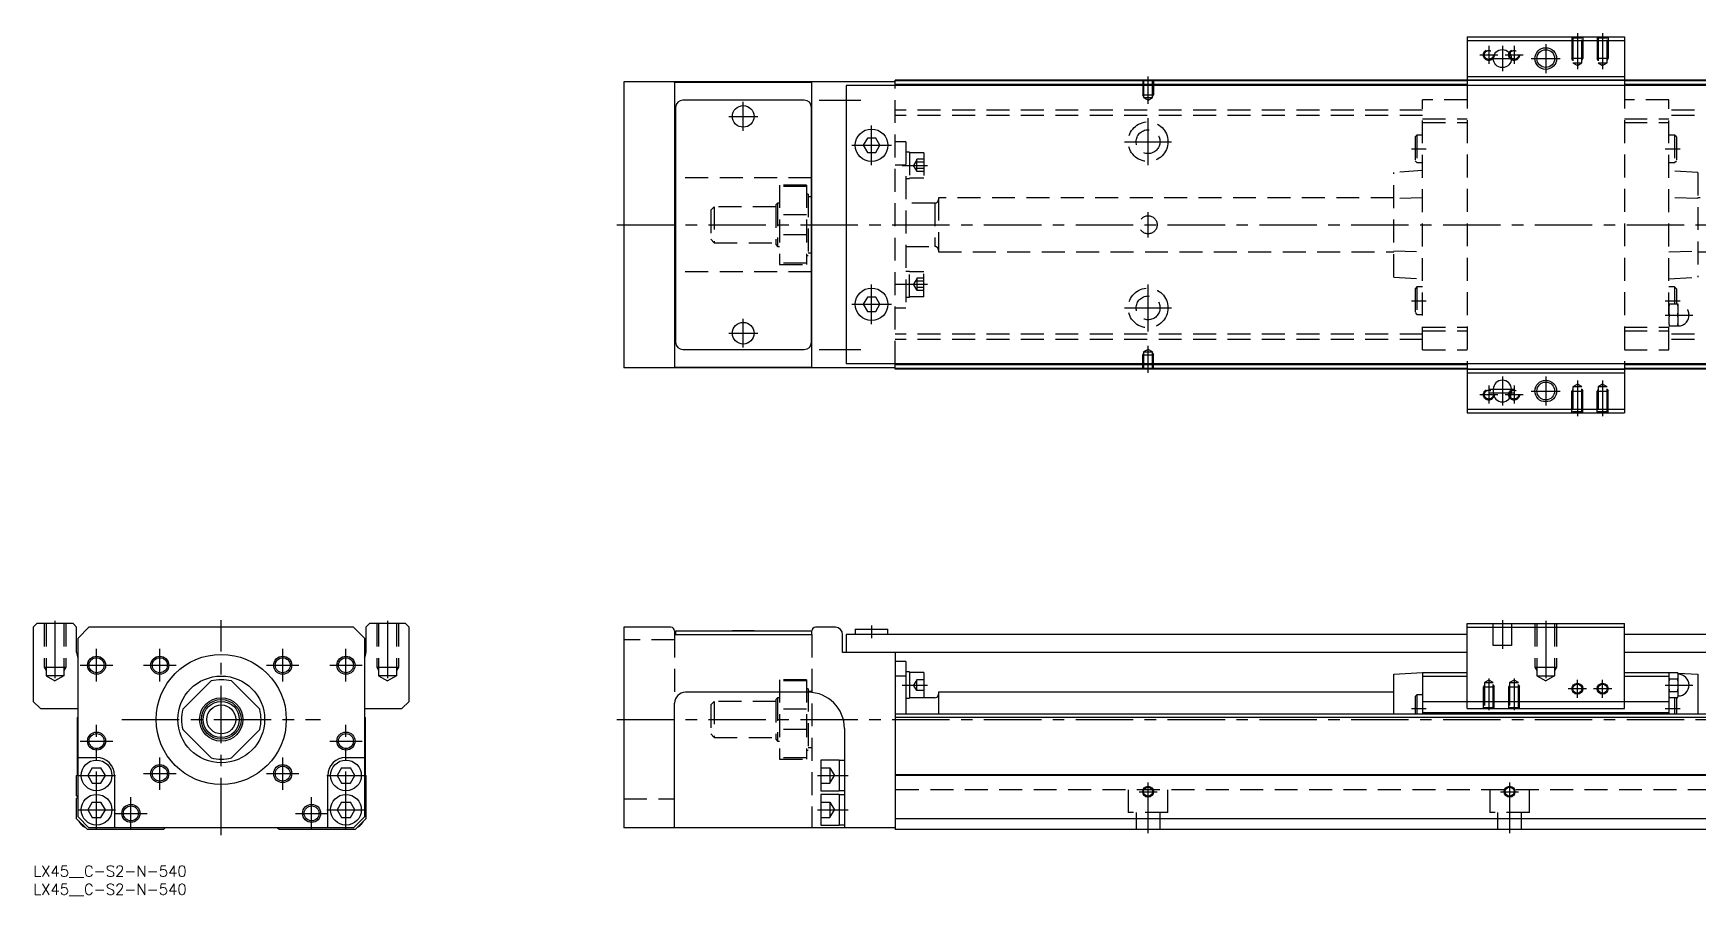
# Model space of a CAD drawing. Extents: x 0 to 973, y -8 to 230.
# Drawn here: x 0 to 460.4, y -8.3 to 230.4 of the extents above; entities that cross this region are included whole.
import ezdxf

# ---------------------------------------------------------------- set-up
doc = ezdxf.new("R2010")
doc.units = 0
doc.header["$LTSCALE"] = 0.5
doc.linetypes.add('CENTER', pattern=[50.8, 31.75, -6.35, 6.35, -6.35])
doc.linetypes.add('DASHED', pattern=[19.05, 12.7, -6.35])
for name, color, linetype in [('MSM_CENTER', 1, 'CENTER'), ('MSM_CONTINUOUS', 7, 'CONTINUOUS'), ('MSM_DASHED', 4, 'DASHED'), ('MSM_NARROW', 5, 'CONTINUOUS'), ('MSM_PART_NUMBER', 7, 'CONTINUOUS')]:
    doc.layers.add(name, color=color, linetype=linetype)
doc.styles.get("Standard").update_dxf_attribs({"font": 'txt.shx', "height": 3, "bigfont": 'bigfont.shx'})

# ---------------------------------------------------------------- blocks, each defined once
blk = doc.blocks.new('*U2')
at = {"layer": 'MSM_PART_NUMBER'}
blk.add_text('LX45__C-S2-N-540', height=3, dxfattribs=at).set_placement((0, -3))
blk = doc.blocks.new('*U3')
at = {"layer": 'MSM_PART_NUMBER'}
blk.add_text('LX45__C-S2-N-540', height=3, dxfattribs=at).set_placement((0, -8))

msp = doc.modelspace()

# ---------------------------------------------------------------- linework, layer by layer
at = {"layer": 'MSM_CENTER'}
for p, q in [((427.15, 230.38), (427.15, 220.47)), ((434.15, 230.38), (434.15, 220.47)), ((402.65, 226.88), (402.65, 221.88)), ((406.4, 226.88), (406.4, 219.88)), ((409.65, 226.88), (409.65, 221.88)), ((418.4, 227.38), (418.4, 219.38)), ((400.15, 224.38), (405.15, 224.38)), ((402.9, 223.38), (409.9, 223.38)), ((407.15, 224.38), (412.15, 224.38)), ((414.4, 223.38), (422.4, 223.38)), ((308.4, 210.87), (308.4, 218.38)), ((217.4, 211.88), (228.9, 211.88)), ((192.4, 207.38), (200.4, 207.38)), ((196.4, 203.38), (196.4, 211.38)), ((231.9, 193.88), (231.9, 204.88)), ((308.4, 193.88), (308.4, 206.88)), ((226.4, 199.38), (237.4, 199.38)), ((301.9, 200.38), (314.9, 200.38)), ((381.25, 198.38), (385.35, 198.38)), ((451.45, 198.38), (455.55, 198.38)), ((240.4, 193.83), (247.4, 193.83)), ((308.4, 173.88), (308.4, 180.88)), ((161.4, 177.38), (792.4, 177.38)), ((231.9, 149.88), (231.9, 160.88)), ((240.4, 160.92), (247.4, 160.92)), ((308.4, 147.88), (308.4, 160.88)), ((226.4, 155.38), (237.4, 155.38)), ((301.9, 154.38), (314.9, 154.38)), ((381.25, 156.38), (385.35, 156.38)), ((451.45, 156.38), (455.55, 156.38)), ((451.45, 152.38), (459.05, 152.38)), ((192.4, 147.38), (200.4, 147.38)), ((196.4, 143.38), (196.4, 151.38)), ((217.4, 142.88), (228.9, 142.88)), ((308.4, 136.38), (308.4, 143.89)), ((406.4, 135.38), (406.4, 127.38)), ((418.4, 135.38), (418.4, 127.38)), ((427.15, 134.29), (427.15, 124.38)), ((434.15, 134.29), (434.15, 124.38)), ((400.15, 130.38), (405.15, 130.38)), ((402.65, 132.88), (402.65, 127.88)), ((402.9, 131.88), (409.9, 131.88)), ((402.9, 130.88), (409.9, 130.88)), ((407.15, 130.38), (412.15, 130.38)), ((409.65, 132.88), (409.65, 127.88)), ((414.4, 131.38), (422.4, 131.38)), ((6, 67.76), (6, 50.18)), ((52, 8.5), (52, 68)), ((98, 67.76), (98, 50.18)), ((196.4, 65.11), (196.4, 64.99)), ((231.9, 66.5), (231.9, 63)), ((406.4, 68), (406.4, 60)), ((418.4, 67.76), (418.4, 50.18)), ((17.5, 51), (17.5, 60)), ((35, 51), (35, 60)), ((69, 51), (69, 60)), ((86.5, 51), (86.5, 60)), ((13, 55.5), (22, 55.5)), ((30.5, 55.5), (39.5, 55.5)), ((64.5, 55.5), (73.5, 55.5)), ((82, 55.5), (91, 55.5)), ((402.65, 51.81), (402.65, 43.1)), ((409.65, 51.81), (409.65, 43.1)), ((427.15, 46.5), (427.15, 51.5)), ((434.15, 46.5), (434.15, 51.5)), ((240.4, 50), (247.4, 50)), ((429.65, 49), (424.65, 49)), ((436.65, 49), (431.65, 49)), ((451.45, 50), (459.05, 50)), ((381.25, 43.5), (385.35, 43.5)), ((451.45, 43.5), (455.55, 43.5)), ((17.5, 10.25), (17.5, 39)), ((24.5, 40.5), (79.5, 40.5)), ((86.5, 10.25), (86.5, 39)), ((161.4, 40.5), (792.4, 40.5)), ((13, 34.5), (22, 34.5)), ((82, 34.5), (91, 34.5)), ((35, 21), (35, 30)), ((69, 21), (69, 30)), ((12.25, 25), (22.75, 25)), ((30.5, 25.5), (39.5, 25.5)), ((64.5, 25.5), (73.5, 25.5)), ((81.25, 25), (91.75, 25)), ((216.9, 25), (225.4, 25)), ((27, 10), (27, 19)), ((77, 10), (77, 19)), ((305.9, 20.5), (310.9, 20.5)), ((308.4, 9), (308.4, 23)), ((405.9, 20.5), (410.9, 20.5)), ((408.4, 23), (408.4, 9)), ((12.25, 15.5), (22.75, 15.5)), ((22.5, 14.5), (31.5, 14.5)), ((72.5, 14.5), (81.5, 14.5)), ((81.25, 15.5), (91.75, 15.5)), ((216.9, 15.5), (225.4, 15.5))]:
    msp.add_line(p, q, dxfattribs=at)
at = {"layer": 'MSM_CONTINUOUS'}
for p, q in [((396.65, 229.38), (396.65, 215.88)), ((396.65, 229.38), (440.15, 229.38)), ((396.65, 228.38), (440.15, 228.38)), ((440.15, 229.38), (440.15, 215.88)), ((163.4, 216.98), (163.4, 137.78)), ((238.4, 216.98), (163.4, 216.98)), ((177.4, 216.8), (177.4, 137.95)), ((215.4, 216.8), (177.4, 216.8)), ((215.4, 137.95), (215.4, 216.8)), ((238.4, 215.88), (238.4, 217.38)), ((778.4, 217.38), (238.4, 217.38)), ((396.65, 217.18), (238.4, 217.18)), ((396.65, 218.38), (440.15, 218.38)), ((396.65, 217.38), (440.15, 217.38)), ((576.65, 217.18), (440.15, 217.18)), ((213.3, 211.88), (179.7, 211.88)), ((224.9, 215.88), (224.9, 138.88)), ((789.9, 215.88), (224.9, 215.88)), ((396.65, 216.18), (238.4, 216.18)), ((576.65, 216.18), (440.15, 216.18)), ((177.7, 207.48), (177.4, 207.48)), ((177.7, 209.88), (177.7, 144.88)), ((215.3, 144.88), (215.3, 209.88)), ((177.7, 202.98), (177.4, 202.98)), ((230.74, 201.38), (229.59, 199.38)), ((229.59, 199.38), (230.74, 197.38)), ((233.05, 201.38), (230.74, 201.38)), ((234.2, 199.38), (233.05, 201.38)), ((233.05, 197.38), (234.2, 199.38)), ((230.74, 197.38), (233.05, 197.38)), ((177.7, 190.38), (177.4, 190.38)), ((215.4, 190.38), (215.3, 190.38)), ((215.4, 185.13), (215.3, 185.13)), ((215.3, 169.63), (215.4, 169.63)), ((177.7, 164.38), (177.4, 164.38)), ((215.4, 164.38), (215.3, 164.38)), ((230.74, 157.38), (229.59, 155.38)), ((233.05, 157.38), (230.74, 157.38)), ((234.2, 155.38), (233.05, 157.38)), ((229.59, 155.38), (230.74, 153.38)), ((230.74, 153.38), (233.05, 153.38)), ((233.05, 153.38), (234.2, 155.38)), ((177.7, 151.78), (177.4, 151.78)), ((215.4, 151.78), (215.3, 151.78)), ((177.4, 147.28), (177.7, 147.28)), ((179.7, 142.88), (213.3, 142.88)), ((789.9, 138.88), (224.9, 138.88)), ((238.4, 137.38), (238.4, 138.88)), ((396.65, 138.58), (238.4, 138.58)), ((396.65, 138.88), (396.65, 125.38)), ((440.15, 138.88), (440.15, 125.38)), ((576.65, 138.58), (440.15, 138.58)), ((238.4, 137.78), (163.4, 137.78)), ((177.4, 137.95), (215.4, 137.95)), ((396.65, 137.58), (238.4, 137.58)), ((778.4, 137.38), (238.4, 137.38)), ((396.65, 137.38), (440.15, 137.38)), ((396.65, 136.38), (440.15, 136.38)), ((576.65, 137.58), (440.15, 137.58)), ((403.9, 131.88), (403.9, 130.88)), ((408.9, 130.88), (408.9, 131.88)), ((396.65, 126.38), (440.15, 126.38)), ((396.65, 125.38), (440.15, 125.38)), ((1, 67), (0, 66)), ((0, 66), (0, 45.5)), ((11, 67), (1, 67)), ((12, 66), (11, 67)), ((12, 59), (12, 66)), ((15.4, 66), (12.4, 63)), ((88.6, 66), (15.4, 66)), ((91.6, 63), (88.6, 66)), ((93, 67), (92, 66)), ((92, 66), (92, 59)), ((103, 67), (93, 67)), ((104, 66), (103, 67)), ((104, 45.5), (104, 66)), ((163.4, 66), (163.4, 10.5)), ((176.4, 66), (163.4, 66)), ((177.4, 65), (177.4, 64)), ((177.7, 65), (215.3, 65)), ((177.7, 65), (177.7, 64)), ((193.4, 65.1), (199.4, 65.1)), ((193.4, 65.1), (193.4, 65)), ((199.4, 65), (199.4, 65.1)), ((215.3, 65), (215.3, 64)), ((215.4, 64), (215.4, 65)), ((221.9, 66), (216.4, 66)), ((227.4, 65.5), (227.4, 64)), ((227.4, 65.5), (236.4, 65.5)), ((236.4, 64), (236.4, 65.5)), ((396.65, 67), (440.15, 67)), ((396.65, 43.5), (396.65, 67)), ((396.65, 66), (440.15, 66)), ((440.15, 43.5), (440.15, 67)), ((12.4, 13.5), (12.4, 63)), ((91.6, 63), (91.6, 13.5)), ((177.4, 64), (215.4, 64)), ((223.9, 59), (223.9, 64)), ((224.9, 64), (224.9, 59)), ((396.65, 64), (224.9, 64)), ((576.65, 64), (440.15, 64)), ((396.65, 59), (223.9, 59)), ((238.4, 59), (238.4, 10)), ((241.4, 56.5), (238.4, 56.5)), ((241.4, 56.5), (241.4, 42)), ((576.65, 59), (440.15, 59)), ((41.36, 43.3), (49.2, 51.14)), ((54.8, 51.14), (62.64, 43.3)), ((241.4, 52.5), (238.4, 52.5)), ((242.4, 53.65), (241.4, 53.65)), ((242.4, 53.65), (242.4, 46.35)), ((246.4, 53.5), (242.4, 53.5)), ((246.4, 53.5), (246.4, 46.5)), ((376.35, 53), (384.35, 53.5)), ((376.35, 42), (376.35, 53)), ((384.35, 53.5), (396.65, 53.5)), ((384.35, 53.5), (384.35, 42)), ((384.35, 52.5), (396.65, 52.5)), ((440.15, 53.5), (452.45, 53.5)), ((440.15, 52.5), (452.45, 52.5)), ((452.45, 53.5), (453.02, 53.46)), ((452.45, 53.5), (452.45, 42)), ((452.57, 53.46), (452.45, 53)), ((452.45, 52.41), (452.45, 52.6)), ((452.57, 53.46), (454.92, 53.46)), ((452.57, 51.73), (454.92, 51.73)), ((455.05, 53), (454.92, 53.46)), ((454.95, 53.34), (460.45, 53)), ((455.05, 47), (455.05, 53)), ((460.45, 53), (460.45, 42)), ((214.4, 48), (180.4, 48)), ((241.4, 46.35), (242.4, 46.35)), ((249.4, 46.5), (242.4, 46.5)), ((250.4, 48), (250.4, 42)), ((376.35, 48), (250.4, 48)), ((382.75, 47.3), (382.25, 46.8)), ((382.25, 46.8), (382.25, 42)), ((384.35, 47.3), (382.75, 47.3)), ((382.75, 47.3), (382.75, 42)), ((452.45, 47), (452.57, 46.54)), ((452.57, 48.27), (454.92, 48.27)), ((452.57, 46.54), (454.92, 46.54)), ((454.05, 46.54), (454.05, 42)), ((454.55, 46.54), (454.55, 42)), ((454.92, 46.54), (455.05, 47)), ((0, 45.5), (2, 43.5)), ((2, 43.5), (12.4, 43.5)), ((91.6, 43.5), (102, 43.5)), ((102, 43.5), (104, 45.5)), ((177.4, 10.5), (177.4, 45)), ((778.4, 42), (238.4, 42)), ((384.35, 45.5), (452.45, 45.5)), ((384.35, 42.4), (452.45, 42.4)), ((396.65, 43.5), (440.15, 43.5)), ((12.2, 41), (12.4, 41.2)), ((12.2, 25.2), (12.2, 41)), ((49.2, 29.86), (41.36, 37.7)), ((62.64, 37.7), (54.8, 29.86)), ((91.6, 41.2), (91.8, 41)), ((91.8, 41), (91.8, 25.2)), ((224.4, 38), (224.4, 10.5)), ((778.4, 41), (238.4, 41)), ((12.4, 30), (17.5, 30)), ((86.5, 30), (91.6, 30)), ((222.9, 29.25), (217.9, 29.25)), ((217.9, 29.25), (217.9, 20.75)), ((222.9, 29.25), (222.9, 20.75)), ((224.4, 29.15), (222.9, 29.15)), ((12, 25), (12.2, 25.2)), ((12, 19.4), (12, 25)), ((16.27, 27.12), (15.05, 25)), ((15.05, 25), (16.27, 22.88)), ((16.27, 27.12), (18.73, 27.12)), ((19.95, 25), (18.73, 27.12)), ((18.73, 22.88), (19.95, 25)), ((22.5, 25), (22.5, 10.5)), ((81.5, 10.5), (81.5, 25)), ((85.27, 27.12), (84.05, 25)), ((84.05, 25), (85.27, 22.88)), ((85.27, 27.12), (87.73, 27.12)), ((88.95, 25), (87.73, 27.12)), ((87.73, 22.88), (88.95, 25)), ((91.8, 25.2), (92, 25)), ((92, 25), (92, 13)), ((778.4, 25.2), (238.4, 25.2)), ((778.4, 25), (238.4, 25)), ((12, 13), (12, 18.6)), ((16.27, 22.88), (18.73, 22.88)), ((85.27, 22.88), (87.73, 22.88)), ((217.9, 20.75), (222.9, 20.75)), ((222.9, 19.75), (217.9, 19.75)), ((217.9, 19.75), (217.9, 11.25)), ((222.9, 20.85), (224.4, 20.85)), ((222.9, 19.75), (222.9, 11.25)), ((224.4, 19.65), (222.9, 19.65)), ((16.27, 17.62), (15.05, 15.5)), ((15.05, 15.5), (16.27, 13.38)), ((16.27, 17.62), (18.73, 17.62)), ((19.95, 15.5), (18.73, 17.62)), ((18.73, 13.38), (19.95, 15.5)), ((85.27, 17.62), (84.05, 15.5)), ((84.05, 15.5), (85.27, 13.38)), ((85.27, 17.62), (87.73, 17.62)), ((88.95, 15.5), (87.73, 17.62)), ((87.73, 13.38), (88.95, 15.5)), ((15, 10), (12, 13)), ((15.4, 10.5), (12.4, 13.5)), ((36, 10), (15, 10)), ((88.6, 10.5), (15.4, 10.5)), ((16.27, 13.38), (18.73, 13.38)), ((36.5, 10.5), (36, 10)), ((68, 10), (67.5, 10.5)), ((89, 10), (68, 10)), ((85.27, 13.38), (87.73, 13.38)), ((91.6, 13.5), (88.6, 10.5)), ((92, 13), (89, 10)), ((238.4, 10.5), (163.4, 10.5)), ((217.9, 11.25), (222.9, 11.25)), ((222.9, 11.35), (224.4, 11.35)), ((778.4, 13), (238.4, 13)), ((778.4, 10), (238.4, 10))]:
    msp.add_line(p, q, dxfattribs=at)
for centre, radius in [((406.4, 223.38), 2.5), ((418.4, 223.38), 2.46), ((196.4, 207.38), 3), ((231.9, 199.38), 4.5), ((231.9, 155.38), 4.5), ((196.4, 147.38), 3), ((418.4, 131.38), 2.46), ((17.5, 55.5), 2.07), ((35, 55.5), 2.07), ((52, 40.5), 18), ((69, 55.5), 2.07), ((86.5, 55.5), 2.07), ((52, 40.5), 12), ((52, 40.5), 6), ((427.15, 49), 1.23), ((434.15, 49), 1.23), ((52, 40.5), 5.5), ((52, 40.5), 5), ((52, 40.5), 4), ((17.5, 34.5), 2.07), ((86.5, 34.5), 2.07), ((17.5, 25), 4.25), ((86.5, 25), 4.25), ((35, 25.5), 2.07), ((69, 25.5), 2.07), ((17.5, 15.5), 4.25), ((86.5, 15.5), 4.25), ((308.4, 20.5), 1.23), ((408.4, 20.5), 1.23), ((27, 14.5), 2.07), ((77, 14.5), 2.07)]:
    msp.add_circle(centre, radius, dxfattribs=at)
for centre, radius, start, end in [((179.7, 209.88), 2, 90, 180), ((213.3, 209.88), 2, 0, 90), ((179.7, 144.88), 2, 180, 270), ((213.3, 144.88), 2, 270, 0), ((406.4, 131.88), 2.5, 0, 180), ((406.4, 130.88), 2.5, 180, 0), ((176.4, 65), 1, 0, 90), ((216.4, 65), 1, 90.3138, 180), ((221.87, 63.97), 2.03, 0.8442, 89.1558), ((15, 59), 3, 180, 209.9252), ((89, 59), 3, 330.0724, 0), ((52, 40.5), 11, 75.2726, 104.7274), ((455.75, 52.57), 3.31, 164.2277, 179.4294), ((455.75, 52.63), 3.31, 180.5738, 195.7691), ((465.33, 49.95), 12.89, 172.0306, 179.7562), ((451.74, 52.56), 3.31, 0.5738, 15.7691), ((451.74, 52.63), 3.31, 344.2277, 359.4294), ((442.06, 49.94), 12.98, 0.2719, 7.9413), ((455.05, 50), 3, 270, 90), ((180.4, 45), 3, 90, 180), ((214.4, 38), 10, 0, 90), ((249.4, 47.5), 1, 270, 0), ((465.9, 50.1), 13.46, 180.407, 187.8062), ((455.75, 47.37), 3.31, 164.2277, 179.4294), ((455.75, 47.44), 3.31, 180.5738, 195.7691), ((441.59, 50.1), 13.46, 352.1938, 359.593), ((451.74, 47.37), 3.31, 0.5738, 15.7691), ((451.74, 47.43), 3.31, 344.2277, 359.4294), ((52, 40.5), 11, 165.2726, 194.7274), ((52, 40.5), 11, 345.2726, 14.7274), ((17.5, 25), 5, 0, 90), ((52, 40.5), 11, 255.2726, 284.7274), ((86.5, 25), 5, 90, 180), ((11.7, 19), 0.5, 306.8699, 53.1301), ((15.4, 13.5), 3, 201.8151, 248.1849), ((88.6, 13.5), 3, 291.8137, 338.1863)]:
    msp.add_arc(centre, radius, start, end, dxfattribs=at)
at = {"layer": 'MSM_DASHED'}
for p, q in [((425.65, 229.38), (425.92, 229.1)), ((425.65, 229.38), (425.65, 223.38)), ((425.92, 229.1), (425.92, 222.18)), ((425.92, 229.1), (428.38, 229.1)), ((428.38, 229.1), (428.65, 229.38)), ((428.38, 222.18), (428.38, 229.1)), ((428.65, 229.38), (428.65, 223.38)), ((432.65, 229.38), (432.92, 229.1)), ((432.65, 229.38), (432.65, 223.38)), ((432.92, 229.1), (432.92, 222.18)), ((432.92, 229.1), (435.38, 229.1)), ((435.38, 229.1), (435.65, 229.38)), ((435.38, 222.18), (435.38, 229.1)), ((435.65, 229.38), (435.65, 223.38)), ((428.65, 223.38), (425.65, 223.38)), ((425.92, 222.91), (425.65, 223.38)), ((425.92, 222.18), (427.15, 221.47)), ((425.92, 222.18), (428.38, 222.18)), ((427.15, 221.47), (428.38, 222.18)), ((428.38, 222.91), (428.65, 223.38)), ((435.65, 223.38), (432.65, 223.38)), ((432.92, 222.91), (432.65, 223.38)), ((432.92, 222.18), (434.15, 221.47)), ((432.92, 222.18), (435.38, 222.18)), ((434.15, 221.47), (435.38, 222.18)), ((435.38, 222.91), (435.65, 223.38)), ((177.4, 216.8), (177.4, 216.98)), ((306.9, 217.38), (306.9, 213.38)), ((307.17, 217.38), (307.17, 212.58)), ((309.63, 212.58), (309.63, 217.38)), ((309.9, 217.38), (309.9, 213.38)), ((440.15, 217.38), (396.65, 217.38)), ((238.4, 138.88), (238.4, 215.88)), ((306.9, 213.38), (309.9, 213.38)), ((307.17, 212.91), (306.9, 213.38)), ((307.17, 212.58), (308.4, 211.87)), ((307.17, 212.58), (309.63, 212.58)), ((308.4, 211.87), (309.63, 212.58)), ((309.63, 212.91), (309.9, 213.38)), ((396.65, 211.98), (384.35, 211.98)), ((384.35, 142.78), (384.35, 211.98)), ((396.65, 215.88), (396.65, 138.88)), ((440.15, 215.88), (440.15, 138.88)), ((452.45, 211.98), (440.15, 211.98)), ((452.45, 142.78), (452.45, 211.98)), ((384.35, 209.13), (238.4, 209.13)), ((384.35, 207.63), (238.4, 207.63)), ((564.35, 209.13), (452.45, 209.13)), ((564.35, 207.63), (452.45, 207.63)), ((384.35, 206.73), (396.65, 206.73)), ((384.35, 205.73), (396.65, 205.73)), ((440.15, 206.73), (452.45, 206.73)), ((440.15, 205.73), (452.45, 205.73)), ((241.4, 200.38), (238.4, 200.38)), ((241.4, 200.38), (241.4, 154.38)), ((382.75, 202.18), (382.25, 201.68)), ((382.25, 201.68), (382.25, 195.08)), ((382.75, 202.18), (382.75, 194.58)), ((384.35, 202.18), (382.75, 202.18)), ((454.05, 202.18), (452.45, 202.18)), ((454.05, 202.18), (454.05, 194.58)), ((454.55, 201.68), (454.05, 202.18)), ((454.55, 201.68), (454.55, 195.08)), ((241.4, 193.9), (238.4, 193.9)), ((242.4, 197.48), (241.4, 197.48)), ((242.4, 197.48), (242.4, 190.18)), ((246.4, 197.33), (242.4, 197.33)), ((244.4, 195.33), (243.53, 193.83)), ((244.4, 192.33), (243.53, 193.83)), ((244.4, 192.1), (244.4, 195.56)), ((246.4, 195.56), (244.4, 195.56)), ((246.4, 194.7), (244.4, 194.7)), ((246.4, 197.33), (246.4, 190.33)), ((382.25, 195.08), (382.75, 194.58)), ((382.75, 194.58), (384.35, 194.58)), ((452.45, 194.58), (454.05, 194.58)), ((454.05, 194.58), (454.55, 195.08)), ((215.3, 190.38), (177.7, 190.38)), ((241.4, 190.18), (242.4, 190.18)), ((242.4, 190.33), (246.4, 190.33)), ((246.4, 192.96), (244.4, 192.96)), ((246.4, 192.1), (244.4, 192.1)), ((384.35, 192.38), (376.35, 191.82)), ((376.35, 162.93), (376.35, 191.82)), ((460.45, 191.82), (452.45, 192.38)), ((460.45, 191.82), (460.45, 162.93)), ((206.4, 188.38), (206.4, 166.38)), ((213.9, 188.38), (206.4, 188.38)), ((213.9, 188.01), (206.4, 188.01)), ((213.9, 188.38), (213.9, 166.38)), ((214.4, 185.88), (213.9, 185.88)), ((214.4, 185.88), (214.4, 168.88)), ((215.3, 185.13), (214.4, 185.13)), ((250.4, 184.88), (250.4, 169.88)), ((376.35, 184.88), (250.4, 184.88)), ((384.35, 184.86), (376.35, 184.61)), ((460.45, 184.61), (452.45, 184.86)), ((556.35, 184.88), (460.45, 184.88)), ((188.4, 182.38), (187.4, 181.38)), ((187.4, 181.38), (187.4, 173.38)), ((188.4, 182.38), (188.4, 172.38)), ((205.4, 182.38), (188.4, 182.38)), ((205.9, 183.38), (205.4, 182.88)), ((205.4, 182.88), (205.4, 171.88)), ((205.9, 183.38), (205.9, 171.38)), ((206.4, 183.38), (205.9, 183.38)), ((213.9, 180.17), (206.4, 180.17)), ((249.4, 183.38), (241.4, 183.38)), ((249.4, 183.38), (249.4, 171.38)), ((187.4, 173.38), (188.4, 172.38)), ((188.4, 172.38), (205.4, 172.38)), ((205.4, 171.88), (205.9, 171.38)), ((205.9, 171.38), (206.4, 171.38)), ((213.9, 174.58), (206.4, 174.58)), ((241.4, 171.38), (249.4, 171.38)), ((213.9, 166.74), (206.4, 166.74)), ((206.4, 166.38), (213.9, 166.38)), ((213.9, 168.88), (214.4, 168.88)), ((214.4, 169.63), (215.3, 169.63)), ((250.4, 169.88), (376.35, 169.88)), ((376.35, 170.14), (384.35, 169.89)), ((452.45, 169.89), (460.45, 170.14)), ((460.45, 169.88), (556.35, 169.88)), ((215.3, 164.38), (177.7, 164.38)), ((241.4, 164.57), (242.4, 164.57)), ((242.4, 157.27), (242.4, 164.57)), ((242.4, 164.42), (246.4, 164.42)), ((244.4, 162.42), (243.53, 160.92)), ((244.4, 162.65), (244.4, 159.19)), ((246.4, 162.65), (244.4, 162.65)), ((246.4, 161.79), (244.4, 161.79)), ((246.4, 157.42), (246.4, 164.42)), ((376.35, 162.93), (384.35, 162.38)), ((452.45, 162.38), (460.45, 162.93)), ((241.4, 160.85), (238.4, 160.85)), ((242.4, 157.27), (241.4, 157.27)), ((246.4, 157.42), (242.4, 157.42)), ((244.4, 159.42), (243.53, 160.92)), ((246.4, 160.05), (244.4, 160.05)), ((246.4, 159.19), (244.4, 159.19)), ((382.75, 160.18), (382.25, 159.68)), ((382.25, 159.68), (382.25, 153.08)), ((382.75, 160.18), (382.75, 152.58)), ((384.35, 160.18), (382.75, 160.18)), ((454.05, 160.18), (452.45, 160.18)), ((454.55, 159.68), (454.05, 160.18)), ((454.05, 160.18), (454.05, 155.38)), ((454.55, 159.68), (454.55, 155.38)), ((238.4, 154.38), (241.4, 154.38)), ((382.25, 153.08), (382.75, 152.58)), ((382.75, 152.58), (384.35, 152.58)), ((455.05, 155.38), (452.45, 155.38)), ((452.57, 152.38), (454.92, 152.38)), ((455.05, 149.38), (455.05, 155.38)), ((384.35, 149.03), (396.65, 149.03)), ((384.35, 148.03), (396.65, 148.03)), ((440.15, 149.03), (452.45, 149.03)), ((440.15, 148.03), (452.45, 148.03)), ((452.45, 149.38), (455.05, 149.38)), ((384.35, 147.13), (238.4, 147.13)), ((384.35, 145.63), (238.4, 145.63)), ((308.4, 142.89), (307.17, 142.18)), ((309.63, 142.18), (308.4, 142.89)), ((384.35, 142.78), (396.65, 142.78)), ((440.15, 142.78), (452.45, 142.78)), ((564.35, 147.13), (452.45, 147.13)), ((564.35, 145.63), (452.45, 145.63)), ((307.17, 141.84), (306.9, 141.38)), ((306.9, 137.38), (306.9, 141.38)), ((306.9, 141.38), (309.9, 141.38)), ((307.17, 142.18), (307.17, 137.38)), ((307.17, 142.18), (309.63, 142.18)), ((309.63, 137.38), (309.63, 142.18)), ((309.63, 141.84), (309.9, 141.38)), ((309.9, 137.38), (309.9, 141.38)), ((177.4, 137.95), (177.4, 137.78)), ((440.15, 137.38), (396.65, 137.38)), ((425.92, 131.84), (425.65, 131.38)), ((425.65, 125.38), (425.65, 131.38)), ((425.65, 131.38), (428.65, 131.38)), ((427.15, 133.29), (425.92, 132.58)), ((425.92, 132.58), (425.92, 125.65)), ((428.38, 132.58), (425.92, 132.58)), ((428.38, 132.58), (427.15, 133.29)), ((428.38, 125.65), (428.38, 132.58)), ((428.38, 131.84), (428.65, 131.38)), ((428.65, 125.38), (428.65, 131.38)), ((432.92, 131.84), (432.65, 131.38)), ((432.65, 125.38), (432.65, 131.38)), ((432.65, 131.38), (435.65, 131.38)), ((434.15, 133.29), (432.92, 132.58)), ((432.92, 132.58), (432.92, 125.65)), ((435.38, 132.58), (432.92, 132.58)), ((435.38, 132.58), (434.15, 133.29)), ((435.38, 125.65), (435.38, 132.58)), ((435.38, 131.84), (435.65, 131.38)), ((435.65, 125.38), (435.65, 131.38)), ((425.92, 125.65), (425.65, 125.38)), ((428.38, 125.65), (425.92, 125.65)), ((428.65, 125.38), (428.38, 125.65)), ((432.92, 125.65), (432.65, 125.38)), ((435.38, 125.65), (432.92, 125.65)), ((435.65, 125.38), (435.38, 125.65)), ((3, 67), (3, 55)), ((3.54, 67), (3.54, 52.6)), ((8.46, 67), (8.46, 52.6)), ((9, 67), (9, 55)), ((95, 67), (95, 55)), ((95.54, 67), (95.54, 52.6)), ((100.46, 67), (100.46, 52.6)), ((101, 67), (101, 55)), ((403.9, 61), (403.9, 67)), ((408.9, 67), (408.9, 61)), ((415.4, 67), (415.4, 55)), ((415.94, 67), (415.94, 52.6)), ((420.85, 67), (420.85, 52.6)), ((421.4, 67), (421.4, 55)), ((177.4, 62.5), (163.4, 62.5)), ((177.4, 64), (177.4, 45)), ((215.4, 64), (215.4, 10.5)), ((408.9, 61), (403.9, 61)), ((3, 55), (9, 55)), ((3, 55), (3.54, 54.06)), ((8.46, 52.6), (3.54, 52.6)), ((3.54, 52.6), (6, 51.18)), ((8.46, 52.6), (6, 51.18)), ((9, 55), (8.46, 54.06)), ((95, 55), (101, 55)), ((95, 55), (95.54, 54.06)), ((100.46, 52.6), (95.54, 52.6)), ((95.54, 52.6), (98, 51.18)), ((100.46, 52.6), (98, 51.18)), ((101, 55), (100.46, 54.06)), ((206.4, 51.5), (206.4, 29.5)), ((213.9, 51.5), (206.4, 51.5)), ((213.9, 51.14), (206.4, 51.14)), ((213.9, 51.5), (213.9, 29.5)), ((244.4, 51.5), (243.53, 50)), ((244.4, 48.5), (244.4, 51.5)), ((246.4, 51.5), (244.4, 51.5)), ((402.65, 51.41), (401.42, 50.7)), ((401.42, 50.7), (401.42, 43.77)), ((401.42, 50.7), (403.88, 50.7)), ((403.88, 50.7), (402.65, 51.41)), ((403.88, 43.77), (403.88, 50.7)), ((409.65, 51.41), (408.42, 50.7)), ((408.42, 50.7), (410.88, 50.7)), ((408.42, 50.7), (408.42, 43.77)), ((410.88, 50.7), (409.65, 51.41)), ((410.88, 43.77), (410.88, 50.7)), ((415.4, 55), (421.4, 55)), ((415.4, 55), (415.94, 54.06)), ((415.94, 52.6), (420.85, 52.6)), ((415.94, 52.6), (418.4, 51.18)), ((420.85, 52.6), (418.4, 51.18)), ((421.4, 55), (420.85, 54.06)), ((205.9, 46.5), (205.4, 46)), ((205.9, 46.5), (205.9, 34.5)), ((206.4, 46.5), (205.9, 46.5)), ((214.4, 49), (213.9, 49)), ((214.4, 49), (214.4, 32)), ((215.4, 48.25), (214.4, 48.25)), ((244.4, 48.5), (243.53, 50)), ((244.4, 50), (246.4, 50)), ((246.4, 48.5), (244.4, 48.5)), ((401.42, 49.97), (401.15, 49.5)), ((401.15, 43.5), (401.15, 49.5)), ((401.15, 49.5), (404.15, 49.5)), ((403.88, 49.97), (404.15, 49.5)), ((404.15, 43.5), (404.15, 49.5)), ((408.42, 49.97), (408.15, 49.5)), ((408.15, 43.5), (408.15, 49.5)), ((408.15, 49.5), (411.15, 49.5)), ((410.88, 49.97), (411.15, 49.5)), ((411.15, 43.5), (411.15, 49.5)), ((188.4, 45.5), (187.4, 44.5)), ((187.4, 44.5), (187.4, 36.5)), ((188.4, 45.5), (188.4, 35.5)), ((205.4, 45.5), (188.4, 45.5)), ((205.4, 46), (205.4, 35)), ((213.9, 43.3), (206.4, 43.3)), ((401.42, 43.77), (401.15, 43.5)), ((401.42, 43.77), (403.88, 43.77)), ((404.15, 43.5), (403.88, 43.77)), ((408.42, 43.77), (408.15, 43.5)), ((408.42, 43.77), (410.88, 43.77)), ((411.15, 43.5), (410.88, 43.77)), ((213.9, 37.7), (206.4, 37.7)), ((187.4, 36.5), (188.4, 35.5)), ((188.4, 35.5), (205.4, 35.5)), ((205.4, 35), (205.9, 34.5)), ((205.9, 34.5), (206.4, 34.5)), ((214.4, 32.75), (215.4, 32.75)), ((213.9, 29.86), (206.4, 29.86)), ((206.4, 29.5), (213.9, 29.5)), ((213.9, 32), (214.4, 32)), ((217.9, 27.12), (220.4, 27.12)), ((217.9, 25), (220.4, 25)), ((220.4, 27.12), (220.4, 22.88)), ((220.4, 27.12), (221.62, 25)), ((220.4, 22.88), (221.62, 25)), ((163.4, 18.5), (177.4, 18.5)), ((217.9, 22.88), (220.4, 22.88)), ((778.4, 21), (238.4, 21)), ((302.9, 21), (302.9, 14.7)), ((313.9, 14.7), (313.9, 21)), ((402.9, 21), (402.9, 14.7)), ((413.9, 14.7), (413.9, 21)), ((217.9, 17.62), (220.4, 17.62)), ((217.9, 15.5), (220.4, 15.5)), ((220.4, 17.62), (220.4, 13.38)), ((220.4, 17.62), (221.62, 15.5)), ((220.4, 13.38), (221.62, 15.5)), ((313.9, 14.7), (302.9, 14.7)), ((305.1, 14.7), (305.1, 10)), ((311.7, 10), (311.7, 14.7)), ((413.9, 14.7), (402.9, 14.7)), ((405.1, 14.7), (405.1, 10)), ((411.7, 10), (411.7, 14.7)), ((217.9, 13.38), (220.4, 13.38))]:
    msp.add_line(p, q, dxfattribs=at)
for centre, radius in [((402.65, 224.38), 1.5), ((409.65, 224.38), 1.5), ((402.65, 224.38), 1.23), ((409.65, 224.38), 1.23), ((308.4, 200.38), 5.5), ((308.4, 200.38), 3.3), ((308.4, 177.38), 2.5), ((308.4, 154.38), 5.5), ((308.4, 154.38), 3.3), ((402.65, 130.38), 1.5), ((402.65, 130.38), 1.23), ((409.65, 130.38), 1.5), ((409.65, 130.38), 1.23)]:
    msp.add_circle(centre, radius, dxfattribs=at)
for centre, radius, start, end in [((249.4, 184.38), 1, 270, 0), ((249.4, 170.38), 1, 0, 90), ((462.14, 153.83), 9.69, 170.8086, 179.713), ((462.14, 153.92), 9.7, 180.2886, 189.1898), ((462.14, 150.83), 9.69, 170.8086, 179.713), ((445.35, 153.83), 9.7, 0.2886, 9.1898), ((445.35, 153.92), 9.69, 350.8086, 359.713), ((445.35, 150.83), 9.7, 0.2886, 9.1898), ((455.05, 152.38), 3, 270, 90), ((462.14, 150.92), 9.7, 180.2886, 189.1898), ((445.35, 150.92), 9.69, 350.8086, 359.713)]:
    msp.add_arc(centre, radius, start, end, dxfattribs=at)
at = {"layer": 'MSM_NARROW'}
for centre, radius in [((418.4, 223.38), 3), ((418.4, 131.38), 3), ((17.5, 55.5), 2.5), ((35, 55.5), 2.5), ((69, 55.5), 2.5), ((86.5, 55.5), 2.5), ((427.15, 49), 1.5), ((434.15, 49), 1.5), ((17.5, 34.5), 2.5), ((86.5, 34.5), 2.5), ((35, 25.5), 2.5), ((69, 25.5), 2.5), ((308.4, 20.5), 1.5), ((408.4, 20.5), 1.5), ((27, 14.5), 2.5), ((77, 14.5), 2.5)]:
    msp.add_circle(centre, radius, dxfattribs=at)

# ---------------------------------------------------------------- block references
at = {"layer": 'MSM_CONTINUOUS'}
for name in ['*U2', '*U3']:
    msp.add_blockref(name, (0, 0), dxfattribs=at)

doc.saveas('drawing.dxf')
